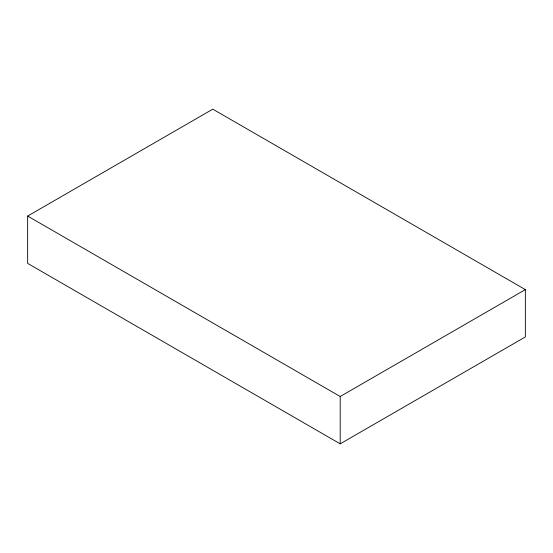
<?xml version="1.0" encoding="UTF-8"?>
<svg xmlns="http://www.w3.org/2000/svg" width="553" height="553" viewBox="0 0 553 553"><rect width="100%" height="100%" fill="white"/><g stroke="black" fill="none" stroke-linecap="round" stroke-linejoin="round"><path stroke-width="0.83" d="M27.65 216.064L212.801 109.162L525.35 289.613L525.35 336.936L340.199 443.838L27.65 263.387L27.65 216.064L340.199 396.508L525.35 289.613M340.199 396.508L340.199 443.838"/></g></svg>
